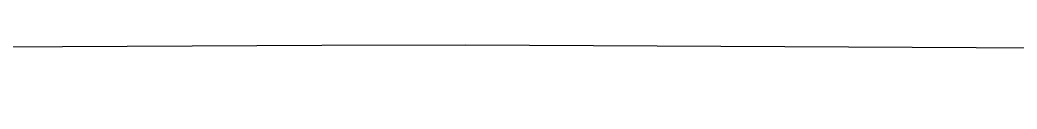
# Model space of a CAD drawing. Header units: millimetres. Extents: x 1464389 to 1998638, y -29162 to 256806.
# Drawn here: x 1952921.2263 to 1952921.4801, y 188646 to 188646.0101 of the extents above; entities that cross this region are included whole.
import ezdxf

# ---------------------------------------------------------------- set-up
doc = ezdxf.new("R2010")
doc.units = ezdxf.units.MM
doc.header["$LTSCALE"] = 15
doc.layers.add('Furnitures', color=7, linetype='Continuous', lineweight=25, true_color=0x753b00)

# ---------------------------------------------------------------- blocks, each defined once
blk = doc.blocks.new('soket')
at = {"layer": 'Furnitures'}
for p, q in [((37524.060787, -27144.303895), (37523.880718, -27144.304874)), ((37524.064327, -27144.303911), (37524.060787, -27144.303895)), ((37524.244495, -27144.304715), (37524.064327, -27144.303911))]:
    blk.add_line(p, q, dxfattribs=at)

msp = doc.modelspace()

# ---------------------------------------------------------------- linework, layer by layer
at = {"layer": 'Furnitures'}
for p, q in [((1952919.43843, 188646.00165), (1952921.30313, 188646.00997)), ((1952919.43843, 188646.00165), (1952921.30313, 188646.00997)), ((1952919.43843, 188646.00165), (1952921.30313, 188646.00997)), ((1952919.43843, 188646.00165), (1952921.30313, 188646.00997)), ((1952919.43843, 188646.00165), (1952921.30313, 188646.00997)), ((1952919.43843, 188646.00165), (1952921.30313, 188646.00997)), ((1952919.43843, 188646.00165), (1952921.30313, 188646.00997)), ((1952919.43843, 188646.00165), (1952921.30313, 188646.00997)), ((1952919.43843, 188646.00165), (1952921.30313, 188646.00997)), ((1952919.43843, 188646.00165), (1952921.30313, 188646.00997)), ((1952919.43843, 188646.00165), (1952921.30313, 188646.00997)), ((1952919.43843, 188646.00165), (1952921.30313, 188646.00997)), ((1952919.43843, 188646.00165), (1952921.30313, 188646.00997)), ((1952919.43843, 188646.00165), (1952921.30313, 188646.00997)), ((1952919.43843, 188646.00165), (1952921.30313, 188646.00997)), ((1952919.43843, 188646.00165), (1952921.30313, 188646.00997)), ((1952919.43843, 188646.00165), (1952921.30313, 188646.00997)), ((1952919.43843, 188646.00165), (1952921.30313, 188646.00997)), ((1952919.43843, 188646.00165), (1952921.30313, 188646.00997)), ((1952919.43843, 188646.00165), (1952921.30313, 188646.00997)), ((1952919.43843, 188646.00165), (1952921.30313, 188646.00997)), ((1952919.43843, 188646.00165), (1952921.30313, 188646.00997)), ((1952919.43843, 188646.00165), (1952921.30313, 188646.00997)), ((1952919.43843, 188646.00165), (1952921.30313, 188646.00997)), ((1952919.43843, 188646.00165), (1952921.30313, 188646.00997)), ((1952919.43843, 188646.00165), (1952921.30313, 188646.00997)), ((1952919.43843, 188646.00165), (1952921.30313, 188646.00997)), ((1952919.43843, 188646.00165), (1952921.30313, 188646.00997)), ((1952919.43843, 188646.00165), (1952921.30313, 188646.00997)), ((1952919.43843, 188646.00165), (1952921.30313, 188646.00997)), ((1952919.43843, 188646.00165), (1952921.30313, 188646.00997)), ((1952919.43843, 188646.00165), (1952921.30313, 188646.00997)), ((1952919.43843, 188646.00165), (1952921.30313, 188646.00997)), ((1952919.43843, 188646.00165), (1952921.30313, 188646.00997)), ((1952919.43843, 188646.00165), (1952921.30313, 188646.00997)), ((1952919.43843, 188646.00165), (1952921.30313, 188646.00997)), ((1952919.43843, 188646.00165), (1952921.30313, 188646.00997)), ((1952919.43843, 188646.00165), (1952921.30313, 188646.00997)), ((1952919.43843, 188646.00165), (1952921.30313, 188646.00997)), ((1952919.43843, 188646.00165), (1952921.30313, 188646.00997)), ((1952919.43843, 188646.00165), (1952921.30313, 188646.00997)), ((1952919.43843, 188646.00165), (1952921.30313, 188646.00997)), ((1952919.43843, 188646.00165), (1952921.30313, 188646.00997)), ((1952919.43843, 188646.00165), (1952921.30313, 188646.00997)), ((1952919.43843, 188646.00165), (1952921.30313, 188646.00997)), ((1952919.43843, 188646.00165), (1952921.30313, 188646.00997)), ((1952919.43843, 188646.00165), (1952921.30313, 188646.00997)), ((1952919.43843, 188646.00165), (1952921.30313, 188646.00997)), ((1952919.43843, 188646.00165), (1952921.30313, 188646.00997)), ((1952919.43843, 188646.00165), (1952921.30313, 188646.00997)), ((1952919.43843, 188646.00165), (1952921.30313, 188646.00997)), ((1952919.43843, 188646.00165), (1952921.30313, 188646.00997)), ((1952919.43843, 188646.00165), (1952921.30313, 188646.00997)), ((1952919.43843, 188646.00165), (1952921.30313, 188646.00997)), ((1952919.43843, 188646.00165), (1952921.30313, 188646.00997)), ((1952919.43843, 188646.00165), (1952921.30313, 188646.00997)), ((1952919.43843, 188646.00165), (1952921.30313, 188646.00997)), ((1952919.43843, 188646.00165), (1952921.30313, 188646.00997)), ((1952919.43843, 188646.00165), (1952921.30313, 188646.00997)), ((1952919.43843, 188646.00165), (1952921.30313, 188646.00997)), ((1952919.43843, 188646.00165), (1952921.30313, 188646.00997)), ((1952919.43843, 188646.00165), (1952921.30313, 188646.00997)), ((1952919.43843, 188646.00165), (1952921.30313, 188646.00997)), ((1952919.43843, 188646.00165), (1952921.30313, 188646.00997)), ((1952919.43843, 188646.00165), (1952921.30313, 188646.00997)), ((1952919.43843, 188646.00165), (1952921.30313, 188646.00997)), ((1952919.43843, 188646.00165), (1952921.30313, 188646.00997)), ((1952919.43843, 188646.00165), (1952921.30313, 188646.00997)), ((1952919.43843, 188646.00165), (1952921.30313, 188646.00997)), ((1952919.43843, 188646.00165), (1952921.30313, 188646.00997)), ((1952919.43843, 188646.00165), (1952921.30313, 188646.00997)), ((1952919.43843, 188646.00165), (1952921.30313, 188646.00997)), ((1952919.43843, 188646.00165), (1952921.30313, 188646.00997)), ((1952919.43843, 188646.00165), (1952921.30313, 188646.00997)), ((1952919.43843, 188646.00165), (1952921.30313, 188646.00997)), ((1952919.43843, 188646.00165), (1952921.30313, 188646.00997)), ((1952919.43843, 188646.00165), (1952921.30313, 188646.00997)), ((1952919.43843, 188646.00165), (1952921.30313, 188646.00997)), ((1952919.43843, 188646.00165), (1952921.30313, 188646.00997)), ((1952919.43843, 188646.00165), (1952921.30313, 188646.00997)), ((1952919.43843, 188646.00165), (1952921.30313, 188646.00997)), ((1952919.43843, 188646.00165), (1952921.30313, 188646.00997)), ((1952919.43843, 188646.00165), (1952921.30313, 188646.00997)), ((1952919.43843, 188646.00165), (1952921.30313, 188646.00997)), ((1952919.43843, 188646.00165), (1952921.30313, 188646.00997)), ((1952919.43843, 188646.00165), (1952921.30313, 188646.00997)), ((1952919.43843, 188646.00165), (1952921.30313, 188646.00997)), ((1952919.43843, 188646.00165), (1952921.30313, 188646.00997)), ((1952919.43843, 188646.00165), (1952921.30313, 188646.00997)), ((1952919.43843, 188646.00165), (1952921.30313, 188646.00997)), ((1952919.43843, 188646.00165), (1952921.30313, 188646.00997)), ((1952919.43843, 188646.00165), (1952921.30313, 188646.00997)), ((1952919.43843, 188646.00165), (1952921.30313, 188646.00997)), ((1952919.43843, 188646.00165), (1952921.30313, 188646.00997)), ((1952919.43843, 188646.00165), (1952921.30313, 188646.00997)), ((1952919.43843, 188646.00165), (1952921.30313, 188646.00997)), ((1952919.43843, 188646.00165), (1952921.30313, 188646.00997)), ((1952919.43843, 188646.00165), (1952921.30313, 188646.00997)), ((1952919.43843, 188646.00165), (1952921.30313, 188646.00997)), ((1952919.43843, 188646.00165), (1952921.30313, 188646.00997)), ((1952919.43843, 188646.00165), (1952921.30313, 188646.00997)), ((1952919.43843, 188646.00165), (1952921.30313, 188646.00997)), ((1952919.43843, 188646.00165), (1952921.30313, 188646.00997)), ((1952919.43843, 188646.00165), (1952921.30313, 188646.00997)), ((1952919.43843, 188646.00165), (1952921.30313, 188646.00997)), ((1952919.43843, 188646.00165), (1952921.30313, 188646.00997)), ((1952919.43843, 188646.00165), (1952921.30313, 188646.00997)), ((1952919.43843, 188646.00165), (1952921.30313, 188646.00997)), ((1952919.43843, 188646.00165), (1952921.30313, 188646.00997)), ((1952919.43843, 188646.00165), (1952921.30313, 188646.00997)), ((1952919.43843, 188646.00165), (1952921.30313, 188646.00997)), ((1952919.43843, 188646.00165), (1952921.30313, 188646.00997)), ((1952919.43843, 188646.00165), (1952921.30313, 188646.00997)), ((1952919.43843, 188646.00165), (1952921.30313, 188646.00997)), ((1952919.43843, 188646.00165), (1952921.30313, 188646.00997)), ((1952919.43843, 188646.00165), (1952921.30313, 188646.00997)), ((1952919.43843, 188646.00165), (1952921.30313, 188646.00997)), ((1952919.43843, 188646.00165), (1952921.30313, 188646.00997)), ((1952919.43843, 188646.00165), (1952921.30313, 188646.00997)), ((1952919.43843, 188646.00165), (1952921.30313, 188646.00997)), ((1952919.43843, 188646.00165), (1952921.30313, 188646.00997)), ((1952919.43843, 188646.00165), (1952921.30313, 188646.00997)), ((1952919.43843, 188646.00165), (1952921.30313, 188646.00997)), ((1952919.43843, 188646.00165), (1952921.30313, 188646.00997)), ((1952919.43843, 188646.00165), (1952921.30313, 188646.00997)), ((1952919.43843, 188646.00165), (1952921.30313, 188646.00997)), ((1952919.43843, 188646.00165), (1952921.30313, 188646.00997)), ((1952919.43843, 188646.00165), (1952921.30313, 188646.00997)), ((1952919.43843, 188646.00165), (1952921.30313, 188646.00997)), ((1952919.43843, 188646.00165), (1952921.30313, 188646.00997)), ((1952919.43843, 188646.00165), (1952921.30313, 188646.00997)), ((1952919.43843, 188646.00165), (1952921.30313, 188646.00997)), ((1952919.43843, 188646.00165), (1952921.30313, 188646.00997)), ((1952919.43843, 188646.00165), (1952921.30313, 188646.00997)), ((1952919.43843, 188646.00165), (1952921.30313, 188646.00997)), ((1952919.43843, 188646.00165), (1952921.30313, 188646.00997)), ((1952919.43843, 188646.00165), (1952921.30313, 188646.00997)), ((1952919.43843, 188646.00165), (1952921.30313, 188646.00997)), ((1952919.43843, 188646.00165), (1952921.30313, 188646.00997)), ((1952919.43843, 188646.00165), (1952921.30313, 188646.00997)), ((1952919.43843, 188646.00165), (1952921.30313, 188646.00997)), ((1952919.43843, 188646.00165), (1952921.30313, 188646.00997)), ((1952919.43843, 188646.00165), (1952921.30313, 188646.00997)), ((1952919.43843, 188646.00165), (1952921.30313, 188646.00997)), ((1952919.43843, 188646.00165), (1952921.30313, 188646.00997)), ((1952919.43843, 188646.00165), (1952921.30313, 188646.00997)), ((1952919.43843, 188646.00165), (1952921.30313, 188646.00997)), ((1952919.43843, 188646.00165), (1952921.30313, 188646.00997)), ((1952919.43843, 188646.00165), (1952921.30313, 188646.00997)), ((1952919.43843, 188646.00165), (1952921.30313, 188646.00997)), ((1952919.43843, 188646.00165), (1952921.30313, 188646.00997)), ((1952919.43843, 188646.00165), (1952921.30313, 188646.00997)), ((1952919.43843, 188646.00165), (1952921.30313, 188646.00997)), ((1952919.43843, 188646.00165), (1952921.30313, 188646.00997)), ((1952919.43843, 188646.00165), (1952921.30313, 188646.00997)), ((1952919.43843, 188646.00165), (1952921.30313, 188646.00997)), ((1952919.43843, 188646.00165), (1952921.30313, 188646.00997)), ((1952919.43843, 188646.00165), (1952921.30313, 188646.00997)), ((1952919.43843, 188646.00165), (1952921.30313, 188646.00997)), ((1952919.43843, 188646.00165), (1952921.30313, 188646.00997)), ((1952919.43843, 188646.00165), (1952921.30313, 188646.00997)), ((1952919.43843, 188646.00165), (1952921.30313, 188646.00997)), ((1952919.43843, 188646.00165), (1952921.30313, 188646.00997)), ((1952919.43843, 188646.00165), (1952921.30313, 188646.00997)), ((1952919.43843, 188646.00165), (1952921.30313, 188646.00997)), ((1952919.43843, 188646.00165), (1952921.30313, 188646.00997)), ((1952919.43843, 188646.00165), (1952921.30313, 188646.00997)), ((1952919.43843, 188646.00165), (1952921.30313, 188646.00997)), ((1952919.43843, 188646.00165), (1952921.30313, 188646.00997)), ((1952919.43843, 188646.00165), (1952921.30313, 188646.00997)), ((1952919.43843, 188646.00165), (1952921.30313, 188646.00997)), ((1952919.43843, 188646.00165), (1952921.30313, 188646.00997)), ((1952919.43843, 188646.00165), (1952921.30313, 188646.00997)), ((1952919.43843, 188646.00165), (1952921.30313, 188646.00997)), ((1952919.43843, 188646.00165), (1952921.30313, 188646.00997)), ((1952919.43843, 188646.00165), (1952921.30313, 188646.00997)), ((1952919.43843, 188646.00165), (1952921.30313, 188646.00997)), ((1952919.43843, 188646.00165), (1952921.30313, 188646.00997)), ((1952919.43843, 188646.00165), (1952921.30313, 188646.00997)), ((1952919.43843, 188646.00165), (1952921.30313, 188646.00997)), ((1952919.43843, 188646.00165), (1952921.30313, 188646.00997)), ((1952919.43843, 188646.00165), (1952921.30313, 188646.00997)), ((1952919.43843, 188646.00165), (1952921.30313, 188646.00997)), ((1952919.43843, 188646.00165), (1952921.30313, 188646.00997)), ((1952919.43843, 188646.00165), (1952921.30313, 188646.00997)), ((1952919.43843, 188646.00165), (1952921.30313, 188646.00997)), ((1952919.43843, 188646.00165), (1952921.30313, 188646.00997)), ((1952919.43843, 188646.00165), (1952921.30313, 188646.00997)), ((1952919.43843, 188646.00165), (1952921.30313, 188646.00997)), ((1952919.43843, 188646.00165), (1952921.30313, 188646.00997)), ((1952919.43843, 188646.00165), (1952921.30313, 188646.00997)), ((1952919.43843, 188646.00165), (1952921.30313, 188646.00997)), ((1952919.43843, 188646.00165), (1952921.30313, 188646.00997)), ((1952919.43843, 188646.00165), (1952921.30313, 188646.00997)), ((1952919.43843, 188646.00165), (1952921.30313, 188646.00997)), ((1952919.43843, 188646.00165), (1952921.30313, 188646.00997)), ((1952919.43843, 188646.00165), (1952921.30313, 188646.00997)), ((1952919.43843, 188646.00165), (1952921.30313, 188646.00997)), ((1952919.43843, 188646.00165), (1952921.30313, 188646.00997)), ((1952919.43843, 188646.00165), (1952921.30313, 188646.00997)), ((1952919.43843, 188646.00165), (1952921.30313, 188646.00997)), ((1952919.43843, 188646.00165), (1952921.30313, 188646.00997)), ((1952919.43843, 188646.00165), (1952921.30313, 188646.00997)), ((1952919.43843, 188646.00165), (1952921.30313, 188646.00997)), ((1952919.43843, 188646.00165), (1952921.30313, 188646.00997)), ((1952919.43843, 188646.00165), (1952921.30313, 188646.00997)), ((1952919.43843, 188646.00165), (1952921.30313, 188646.00997)), ((1952919.43843, 188646.00165), (1952921.30313, 188646.00997)), ((1952919.43843, 188646.00165), (1952921.30313, 188646.00997)), ((1952919.43843, 188646.00165), (1952921.30313, 188646.00997)), ((1952919.43843, 188646.00165), (1952921.30313, 188646.00997)), ((1952919.43843, 188646.00165), (1952921.30313, 188646.00997)), ((1952919.43843, 188646.00165), (1952921.30313, 188646.00997)), ((1952919.43843, 188646.00165), (1952921.30313, 188646.00997)), ((1952919.43843, 188646.00165), (1952921.30313, 188646.00997)), ((1952919.43843, 188646.00165), (1952921.30313, 188646.00997)), ((1952919.43843, 188646.00165), (1952921.30313, 188646.00997)), ((1952919.43843, 188646.00165), (1952921.30313, 188646.00997)), ((1952919.43843, 188646.00165), (1952921.30313, 188646.00997)), ((1952919.43843, 188646.00165), (1952921.30313, 188646.00997)), ((1952919.43843, 188646.00165), (1952921.30313, 188646.00997)), ((1952919.43843, 188646.00165), (1952921.30313, 188646.00997)), ((1952919.43843, 188646.00165), (1952921.30313, 188646.00997)), ((1952919.43843, 188646.00165), (1952921.30313, 188646.00997)), ((1952919.43843, 188646.00165), (1952921.30313, 188646.00997)), ((1952919.43843, 188646.00165), (1952921.30313, 188646.00997)), ((1952919.43843, 188646.00165), (1952921.30313, 188646.00997)), ((1952919.43843, 188646.00165), (1952921.30313, 188646.00997)), ((1952919.43843, 188646.00165), (1952921.30313, 188646.00997)), ((1952919.43843, 188646.00165), (1952921.30313, 188646.00997)), ((1952919.43843, 188646.00165), (1952921.30313, 188646.00997)), ((1952919.43843, 188646.00165), (1952921.30313, 188646.00997)), ((1952919.43843, 188646.00165), (1952921.30313, 188646.00997)), ((1952919.43843, 188646.00165), (1952921.30313, 188646.00997)), ((1952919.43843, 188646.00165), (1952921.30313, 188646.00997)), ((1952921.30313, 188646.00997), (1952921.33976, 188646.01013)), ((1952921.30313, 188646.00997), (1952921.33976, 188646.01013)), ((1952921.30313, 188646.00997), (1952921.33976, 188646.01013)), ((1952921.30313, 188646.00997), (1952921.33976, 188646.01013)), ((1952921.30313, 188646.00997), (1952921.33976, 188646.01013)), ((1952921.30313, 188646.00997), (1952921.33976, 188646.01013)), ((1952921.30313, 188646.00997), (1952921.33976, 188646.01013)), ((1952921.30313, 188646.00997), (1952921.33976, 188646.01013)), ((1952921.30313, 188646.00997), (1952921.33976, 188646.01013)), ((1952921.30313, 188646.00997), (1952921.33976, 188646.01013)), ((1952921.30313, 188646.00997), (1952921.33976, 188646.01013)), ((1952921.30313, 188646.00997), (1952921.33976, 188646.01013)), ((1952921.30313, 188646.00997), (1952921.33976, 188646.01013)), ((1952921.30313, 188646.00997), (1952921.33976, 188646.01013)), ((1952921.30313, 188646.00997), (1952921.33976, 188646.01013)), ((1952921.30313, 188646.00997), (1952921.33976, 188646.01013)), ((1952921.30313, 188646.00997), (1952921.33976, 188646.01013)), ((1952921.30313, 188646.00997), (1952921.33976, 188646.01013)), ((1952921.30313, 188646.00997), (1952921.33976, 188646.01013)), ((1952921.30313, 188646.00997), (1952921.33976, 188646.01013)), ((1952921.30313, 188646.00997), (1952921.33976, 188646.01013)), ((1952921.30313, 188646.00997), (1952921.33976, 188646.01013)), ((1952921.30313, 188646.00997), (1952921.33976, 188646.01013)), ((1952921.30313, 188646.00997), (1952921.33976, 188646.01013)), ((1952921.30313, 188646.00997), (1952921.33976, 188646.01013)), ((1952921.30313, 188646.00997), (1952921.33976, 188646.01013)), ((1952921.30313, 188646.00997), (1952921.33976, 188646.01013)), ((1952921.30313, 188646.00997), (1952921.33976, 188646.01013)), ((1952921.30313, 188646.00997), (1952921.33976, 188646.01013)), ((1952921.30313, 188646.00997), (1952921.33976, 188646.01013)), ((1952921.30313, 188646.00997), (1952921.33976, 188646.01013)), ((1952921.30313, 188646.00997), (1952921.33976, 188646.01013)), ((1952921.30313, 188646.00997), (1952921.33976, 188646.01013)), ((1952921.30313, 188646.00997), (1952921.33976, 188646.01013)), ((1952921.30313, 188646.00997), (1952921.33976, 188646.01013)), ((1952921.30313, 188646.00997), (1952921.33976, 188646.01013)), ((1952921.30313, 188646.00997), (1952921.33976, 188646.01013)), ((1952921.30313, 188646.00997), (1952921.33976, 188646.01013)), ((1952921.30313, 188646.00997), (1952921.33976, 188646.01013)), ((1952921.30313, 188646.00997), (1952921.33976, 188646.01013)), ((1952921.30313, 188646.00997), (1952921.33976, 188646.01013)), ((1952921.30313, 188646.00997), (1952921.33976, 188646.01013)), ((1952921.30313, 188646.00997), (1952921.33976, 188646.01013)), ((1952921.30313, 188646.00997), (1952921.33976, 188646.01013)), ((1952921.30313, 188646.00997), (1952921.33976, 188646.01013)), ((1952921.30313, 188646.00997), (1952921.33976, 188646.01013)), ((1952921.30313, 188646.00997), (1952921.33976, 188646.01013)), ((1952921.30313, 188646.00997), (1952921.33976, 188646.01013)), ((1952921.30313, 188646.00997), (1952921.33976, 188646.01013)), ((1952921.30313, 188646.00997), (1952921.33976, 188646.01013)), ((1952921.30313, 188646.00997), (1952921.33976, 188646.01013)), ((1952921.30313, 188646.00997), (1952921.33976, 188646.01013)), ((1952921.30313, 188646.00997), (1952921.33976, 188646.01013)), ((1952921.30313, 188646.00997), (1952921.33976, 188646.01013)), ((1952921.30313, 188646.00997), (1952921.33976, 188646.01013)), ((1952921.30313, 188646.00997), (1952921.33976, 188646.01013)), ((1952921.30313, 188646.00997), (1952921.33976, 188646.01013)), ((1952921.30313, 188646.00997), (1952921.33976, 188646.01013)), ((1952921.30313, 188646.00997), (1952921.33976, 188646.01013)), ((1952921.30313, 188646.00997), (1952921.33976, 188646.01013)), ((1952921.30313, 188646.00997), (1952921.33976, 188646.01013)), ((1952921.30313, 188646.00997), (1952921.33976, 188646.01013)), ((1952921.30313, 188646.00997), (1952921.33976, 188646.01013)), ((1952921.30313, 188646.00997), (1952921.33976, 188646.01013)), ((1952921.30313, 188646.00997), (1952921.33976, 188646.01013)), ((1952921.30313, 188646.00997), (1952921.33976, 188646.01013)), ((1952921.30313, 188646.00997), (1952921.33976, 188646.01013)), ((1952921.30313, 188646.00997), (1952921.33976, 188646.01013)), ((1952921.30313, 188646.00997), (1952921.33976, 188646.01013)), ((1952921.30313, 188646.00997), (1952921.33976, 188646.01013)), ((1952921.30313, 188646.00997), (1952921.33976, 188646.01013)), ((1952921.30313, 188646.00997), (1952921.33976, 188646.01013)), ((1952921.30313, 188646.00997), (1952921.33976, 188646.01013)), ((1952921.30313, 188646.00997), (1952921.33976, 188646.01013)), ((1952921.30313, 188646.00997), (1952921.33976, 188646.01013)), ((1952921.30313, 188646.00997), (1952921.33976, 188646.01013)), ((1952921.30313, 188646.00997), (1952921.33976, 188646.01013)), ((1952921.30313, 188646.00997), (1952921.33976, 188646.01013)), ((1952921.30313, 188646.00997), (1952921.33976, 188646.01013)), ((1952921.30313, 188646.00997), (1952921.33976, 188646.01013)), ((1952921.30313, 188646.00997), (1952921.33976, 188646.01013)), ((1952921.30313, 188646.00997), (1952921.33976, 188646.01013)), ((1952921.30313, 188646.00997), (1952921.33976, 188646.01013)), ((1952921.30313, 188646.00997), (1952921.33976, 188646.01013)), ((1952921.30313, 188646.00997), (1952921.33976, 188646.01013)), ((1952921.30313, 188646.00997), (1952921.33976, 188646.01013)), ((1952921.30313, 188646.00997), (1952921.33976, 188646.01013)), ((1952921.30313, 188646.00997), (1952921.33976, 188646.01013)), ((1952921.30313, 188646.00997), (1952921.33976, 188646.01013)), ((1952921.30313, 188646.00997), (1952921.33976, 188646.01013)), ((1952921.30313, 188646.00997), (1952921.33976, 188646.01013)), ((1952921.30313, 188646.00997), (1952921.33976, 188646.01013)), ((1952921.30313, 188646.00997), (1952921.33976, 188646.01013)), ((1952921.30313, 188646.00997), (1952921.33976, 188646.01013)), ((1952921.30313, 188646.00997), (1952921.33976, 188646.01013)), ((1952921.30313, 188646.00997), (1952921.33976, 188646.01013)), ((1952921.30313, 188646.00997), (1952921.33976, 188646.01013)), ((1952921.30313, 188646.00997), (1952921.33976, 188646.01013)), ((1952921.30313, 188646.00997), (1952921.33976, 188646.01013)), ((1952921.30313, 188646.00997), (1952921.33976, 188646.01013)), ((1952921.30313, 188646.00997), (1952921.33976, 188646.01013)), ((1952921.30313, 188646.00997), (1952921.33976, 188646.01013)), ((1952921.30313, 188646.00997), (1952921.33976, 188646.01013)), ((1952921.30313, 188646.00997), (1952921.33976, 188646.01013)), ((1952921.30313, 188646.00997), (1952921.33976, 188646.01013)), ((1952921.30313, 188646.00997), (1952921.33976, 188646.01013)), ((1952921.30313, 188646.00997), (1952921.33976, 188646.01013)), ((1952921.30313, 188646.00997), (1952921.33976, 188646.01013)), ((1952921.30313, 188646.00997), (1952921.33976, 188646.01013)), ((1952921.30313, 188646.00997), (1952921.33976, 188646.01013)), ((1952921.30313, 188646.00997), (1952921.33976, 188646.01013)), ((1952921.30313, 188646.00997), (1952921.33976, 188646.01013)), ((1952921.30313, 188646.00997), (1952921.33976, 188646.01013)), ((1952921.30313, 188646.00997), (1952921.33976, 188646.01013)), ((1952921.30313, 188646.00997), (1952921.33976, 188646.01013)), ((1952921.30313, 188646.00997), (1952921.33976, 188646.01013)), ((1952921.30313, 188646.00997), (1952921.33976, 188646.01013)), ((1952921.30313, 188646.00997), (1952921.33976, 188646.01013)), ((1952921.30313, 188646.00997), (1952921.33976, 188646.01013)), ((1952921.30313, 188646.00997), (1952921.33976, 188646.01013)), ((1952921.30313, 188646.00997), (1952921.33976, 188646.01013)), ((1952921.30313, 188646.00997), (1952921.33976, 188646.01013)), ((1952921.30313, 188646.00997), (1952921.33976, 188646.01013)), ((1952921.30313, 188646.00997), (1952921.33976, 188646.01013)), ((1952921.30313, 188646.00997), (1952921.33976, 188646.01013)), ((1952921.30313, 188646.00997), (1952921.33976, 188646.01013)), ((1952921.30313, 188646.00997), (1952921.33976, 188646.01013)), ((1952921.30313, 188646.00997), (1952921.33976, 188646.01013)), ((1952921.30313, 188646.00997), (1952921.33976, 188646.01013)), ((1952921.30313, 188646.00997), (1952921.33976, 188646.01013)), ((1952921.30313, 188646.00997), (1952921.33976, 188646.01013)), ((1952921.30313, 188646.00997), (1952921.33976, 188646.01013)), ((1952921.30313, 188646.00997), (1952921.33976, 188646.01013)), ((1952921.30313, 188646.00997), (1952921.33976, 188646.01013)), ((1952921.30313, 188646.00997), (1952921.33976, 188646.01013)), ((1952921.30313, 188646.00997), (1952921.33976, 188646.01013)), ((1952921.30313, 188646.00997), (1952921.33976, 188646.01013)), ((1952921.30313, 188646.00997), (1952921.33976, 188646.01013)), ((1952921.30313, 188646.00997), (1952921.33976, 188646.01013)), ((1952921.30313, 188646.00997), (1952921.33976, 188646.01013)), ((1952921.30313, 188646.00997), (1952921.33976, 188646.01013)), ((1952921.30313, 188646.00997), (1952921.33976, 188646.01013)), ((1952921.30313, 188646.00997), (1952921.33976, 188646.01013)), ((1952921.30313, 188646.00997), (1952921.33976, 188646.01013)), ((1952921.30313, 188646.00997), (1952921.33976, 188646.01013)), ((1952921.30313, 188646.00997), (1952921.33976, 188646.01013)), ((1952921.30313, 188646.00997), (1952921.33976, 188646.01013)), ((1952921.30313, 188646.00997), (1952921.33976, 188646.01013)), ((1952921.30313, 188646.00997), (1952921.33976, 188646.01013)), ((1952921.30313, 188646.00997), (1952921.33976, 188646.01013)), ((1952921.30313, 188646.00997), (1952921.33976, 188646.01013)), ((1952921.30313, 188646.00997), (1952921.33976, 188646.01013)), ((1952921.30313, 188646.00997), (1952921.33976, 188646.01013)), ((1952921.30313, 188646.00997), (1952921.33976, 188646.01013)), ((1952921.30313, 188646.00997), (1952921.33976, 188646.01013)), ((1952921.30313, 188646.00997), (1952921.33976, 188646.01013)), ((1952921.30313, 188646.00997), (1952921.33976, 188646.01013)), ((1952921.30313, 188646.00997), (1952921.33976, 188646.01013)), ((1952921.30313, 188646.00997), (1952921.33976, 188646.01013)), ((1952921.30313, 188646.00997), (1952921.33976, 188646.01013)), ((1952921.30313, 188646.00997), (1952921.33976, 188646.01013)), ((1952921.30313, 188646.00997), (1952921.33976, 188646.01013)), ((1952921.30313, 188646.00997), (1952921.33976, 188646.01013)), ((1952921.30313, 188646.00997), (1952921.33976, 188646.01013)), ((1952921.30313, 188646.00997), (1952921.33976, 188646.01013)), ((1952921.30313, 188646.00997), (1952921.33976, 188646.01013)), ((1952921.30313, 188646.00997), (1952921.33976, 188646.01013)), ((1952921.30313, 188646.00997), (1952921.33976, 188646.01013)), ((1952921.30313, 188646.00997), (1952921.33976, 188646.01013)), ((1952921.30313, 188646.00997), (1952921.33976, 188646.01013)), ((1952921.30313, 188646.00997), (1952921.33976, 188646.01013)), ((1952921.30313, 188646.00997), (1952921.33976, 188646.01013)), ((1952921.30313, 188646.00997), (1952921.33976, 188646.01013)), ((1952921.30313, 188646.00997), (1952921.33976, 188646.01013)), ((1952921.30313, 188646.00997), (1952921.33976, 188646.01013)), ((1952921.30313, 188646.00997), (1952921.33976, 188646.01013)), ((1952921.30313, 188646.00997), (1952921.33976, 188646.01013)), ((1952921.30313, 188646.00997), (1952921.33976, 188646.01013)), ((1952921.30313, 188646.00997), (1952921.33976, 188646.01013)), ((1952921.30313, 188646.00997), (1952921.33976, 188646.01013)), ((1952921.30313, 188646.00997), (1952921.33976, 188646.01013)), ((1952921.30313, 188646.00997), (1952921.33976, 188646.01013)), ((1952921.30313, 188646.00997), (1952921.33976, 188646.01013)), ((1952921.30313, 188646.00997), (1952921.33976, 188646.01013)), ((1952921.30313, 188646.00997), (1952921.33976, 188646.01013)), ((1952921.30313, 188646.00997), (1952921.33976, 188646.01013)), ((1952921.30313, 188646.00997), (1952921.33976, 188646.01013)), ((1952921.30313, 188646.00997), (1952921.33976, 188646.01013)), ((1952921.30313, 188646.00997), (1952921.33976, 188646.01013)), ((1952921.30313, 188646.00997), (1952921.33976, 188646.01013)), ((1952921.30313, 188646.00997), (1952921.33976, 188646.01013)), ((1952921.30313, 188646.00997), (1952921.33976, 188646.01013)), ((1952921.30313, 188646.00997), (1952921.33976, 188646.01013)), ((1952921.30313, 188646.00997), (1952921.33976, 188646.01013)), ((1952921.30313, 188646.00997), (1952921.33976, 188646.01013)), ((1952921.30313, 188646.00997), (1952921.33976, 188646.01013)), ((1952921.30313, 188646.00997), (1952921.33976, 188646.01013)), ((1952921.30313, 188646.00997), (1952921.33976, 188646.01013)), ((1952921.30313, 188646.00997), (1952921.33976, 188646.01013)), ((1952921.30313, 188646.00997), (1952921.33976, 188646.01013)), ((1952921.30313, 188646.00997), (1952921.33976, 188646.01013)), ((1952921.30313, 188646.00997), (1952921.33976, 188646.01013)), ((1952921.30313, 188646.00997), (1952921.33976, 188646.01013)), ((1952921.30313, 188646.00997), (1952921.33976, 188646.01013)), ((1952921.30313, 188646.00997), (1952921.33976, 188646.01013)), ((1952921.30313, 188646.00997), (1952921.33976, 188646.01013)), ((1952921.30313, 188646.00997), (1952921.33976, 188646.01013)), ((1952921.30313, 188646.00997), (1952921.33976, 188646.01013)), ((1952921.30313, 188646.00997), (1952921.33976, 188646.01013)), ((1952921.30313, 188646.00997), (1952921.33976, 188646.01013)), ((1952921.30313, 188646.00997), (1952921.33976, 188646.01013)), ((1952921.30313, 188646.00997), (1952921.33976, 188646.01013)), ((1952921.30313, 188646.00997), (1952921.33976, 188646.01013)), ((1952921.30313, 188646.00997), (1952921.33976, 188646.01013)), ((1952921.30313, 188646.00997), (1952921.33976, 188646.01013)), ((1952921.30313, 188646.00997), (1952921.33976, 188646.01013)), ((1952921.30313, 188646.00997), (1952921.33976, 188646.01013)), ((1952921.30313, 188646.00997), (1952921.33976, 188646.01013)), ((1952921.30313, 188646.00997), (1952921.33976, 188646.01013)), ((1952921.30313, 188646.00997), (1952921.33976, 188646.01013)), ((1952921.30313, 188646.00997), (1952921.33976, 188646.01013)), ((1952921.30313, 188646.00997), (1952921.33976, 188646.01013)), ((1952921.30313, 188646.00997), (1952921.33976, 188646.01013)), ((1952921.30313, 188646.00997), (1952921.33976, 188646.01013)), ((1952921.30313, 188646.00997), (1952921.33976, 188646.01013)), ((1952921.30313, 188646.00997), (1952921.33976, 188646.01013)), ((1952921.30313, 188646.00997), (1952921.33976, 188646.01013)), ((1952921.30313, 188646.00997), (1952921.33976, 188646.01013)), ((1952921.30313, 188646.00997), (1952921.33976, 188646.01013)), ((1952921.30313, 188646.00997), (1952921.33976, 188646.01013)), ((1952921.30313, 188646.00997), (1952921.33976, 188646.01013)), ((1952921.30313, 188646.00997), (1952921.33976, 188646.01013)), ((1952921.30313, 188646.00997), (1952921.33976, 188646.01013)), ((1952921.30313, 188646.00997), (1952921.33976, 188646.01013)), ((1952921.30313, 188646.00997), (1952921.33976, 188646.01013)), ((1952921.33976, 188646.01013), (1952923.20343, 188646)), ((1952921.33976, 188646.01013), (1952923.20343, 188646)), ((1952921.33976, 188646.01013), (1952923.20343, 188646)), ((1952921.33976, 188646.01013), (1952923.20343, 188646)), ((1952921.33976, 188646.01013), (1952923.20343, 188646)), ((1952921.33976, 188646.01013), (1952923.20343, 188646)), ((1952921.33976, 188646.01013), (1952923.20343, 188646)), ((1952921.33976, 188646.01013), (1952923.20343, 188646)), ((1952921.33976, 188646.01013), (1952923.20343, 188646)), ((1952921.33976, 188646.01013), (1952923.20343, 188646)), ((1952921.33976, 188646.01013), (1952923.20343, 188646)), ((1952921.33976, 188646.01013), (1952923.20343, 188646)), ((1952921.33976, 188646.01013), (1952923.20343, 188646)), ((1952921.33976, 188646.01013), (1952923.20343, 188646)), ((1952921.33976, 188646.01013), (1952923.20343, 188646)), ((1952921.33976, 188646.01013), (1952923.20343, 188646)), ((1952921.33976, 188646.01013), (1952923.20343, 188646)), ((1952921.33976, 188646.01013), (1952923.20343, 188646)), ((1952921.33976, 188646.01013), (1952923.20343, 188646)), ((1952921.33976, 188646.01013), (1952923.20343, 188646)), ((1952921.33976, 188646.01013), (1952923.20343, 188646)), ((1952921.33976, 188646.01013), (1952923.20343, 188646)), ((1952921.33976, 188646.01013), (1952923.20343, 188646)), ((1952921.33976, 188646.01013), (1952923.20343, 188646)), ((1952921.33976, 188646.01013), (1952923.20343, 188646)), ((1952921.33976, 188646.01013), (1952923.20343, 188646)), ((1952921.33976, 188646.01013), (1952923.20343, 188646)), ((1952921.33976, 188646.01013), (1952923.20343, 188646)), ((1952921.33976, 188646.01013), (1952923.20343, 188646)), ((1952921.33976, 188646.01013), (1952923.20343, 188646)), ((1952921.33976, 188646.01013), (1952923.20343, 188646)), ((1952921.33976, 188646.01013), (1952923.20343, 188646)), ((1952921.33976, 188646.01013), (1952923.20343, 188646)), ((1952921.33976, 188646.01013), (1952923.20343, 188646)), ((1952921.33976, 188646.01013), (1952923.20343, 188646)), ((1952921.33976, 188646.01013), (1952923.20343, 188646)), ((1952921.33976, 188646.01013), (1952923.20343, 188646)), ((1952921.33976, 188646.01013), (1952923.20343, 188646)), ((1952921.33976, 188646.01013), (1952923.20343, 188646)), ((1952921.33976, 188646.01013), (1952923.20343, 188646)), ((1952921.33976, 188646.01013), (1952923.20343, 188646)), ((1952921.33976, 188646.01013), (1952923.20343, 188646)), ((1952921.33976, 188646.01013), (1952923.20343, 188646)), ((1952921.33976, 188646.01013), (1952923.20343, 188646)), ((1952921.33976, 188646.01013), (1952923.20343, 188646)), ((1952921.33976, 188646.01013), (1952923.20343, 188646)), ((1952921.33976, 188646.01013), (1952923.20343, 188646)), ((1952921.33976, 188646.01013), (1952923.20343, 188646)), ((1952921.33976, 188646.01013), (1952923.20343, 188646)), ((1952921.33976, 188646.01013), (1952923.20343, 188646)), ((1952921.33976, 188646.01013), (1952923.20343, 188646)), ((1952921.33976, 188646.01013), (1952923.20343, 188646)), ((1952921.33976, 188646.01013), (1952923.20343, 188646)), ((1952921.33976, 188646.01013), (1952923.20343, 188646)), ((1952921.33976, 188646.01013), (1952923.20343, 188646)), ((1952921.33976, 188646.01013), (1952923.20343, 188646)), ((1952921.33976, 188646.01013), (1952923.20343, 188646)), ((1952921.33976, 188646.01013), (1952923.20343, 188646)), ((1952921.33976, 188646.01013), (1952923.20343, 188646)), ((1952921.33976, 188646.01013), (1952923.20343, 188646)), ((1952921.33976, 188646.01013), (1952923.20343, 188646)), ((1952921.33976, 188646.01013), (1952923.20343, 188646)), ((1952921.33976, 188646.01013), (1952923.20343, 188646)), ((1952921.33976, 188646.01013), (1952923.20343, 188646)), ((1952921.33976, 188646.01013), (1952923.20343, 188646)), ((1952921.33976, 188646.01013), (1952923.20343, 188646)), ((1952921.33976, 188646.01013), (1952923.20343, 188646)), ((1952921.33976, 188646.01013), (1952923.20343, 188646)), ((1952921.33976, 188646.01013), (1952923.20343, 188646)), ((1952921.33976, 188646.01013), (1952923.20343, 188646)), ((1952921.33976, 188646.01013), (1952923.20343, 188646)), ((1952921.33976, 188646.01013), (1952923.20343, 188646)), ((1952921.33976, 188646.01013), (1952923.20343, 188646)), ((1952921.33976, 188646.01013), (1952923.20343, 188646)), ((1952921.33976, 188646.01013), (1952923.20343, 188646)), ((1952921.33976, 188646.01013), (1952923.20343, 188646)), ((1952921.33976, 188646.01013), (1952923.20343, 188646)), ((1952921.33976, 188646.01013), (1952923.20343, 188646)), ((1952921.33976, 188646.01013), (1952923.20343, 188646)), ((1952921.33976, 188646.01013), (1952923.20343, 188646)), ((1952921.33976, 188646.01013), (1952923.20343, 188646)), ((1952921.33976, 188646.01013), (1952923.20343, 188646)), ((1952921.33976, 188646.01013), (1952923.20343, 188646)), ((1952921.33976, 188646.01013), (1952923.20343, 188646)), ((1952921.33976, 188646.01013), (1952923.20343, 188646)), ((1952921.33976, 188646.01013), (1952923.20343, 188646)), ((1952921.33976, 188646.01013), (1952923.20343, 188646)), ((1952921.33976, 188646.01013), (1952923.20343, 188646)), ((1952921.33976, 188646.01013), (1952923.20343, 188646)), ((1952921.33976, 188646.01013), (1952923.20343, 188646)), ((1952921.33976, 188646.01013), (1952923.20343, 188646)), ((1952921.33976, 188646.01013), (1952923.20343, 188646)), ((1952921.33976, 188646.01013), (1952923.20343, 188646)), ((1952921.33976, 188646.01013), (1952923.20343, 188646)), ((1952921.33976, 188646.01013), (1952923.20343, 188646)), ((1952921.33976, 188646.01013), (1952923.20343, 188646)), ((1952921.33976, 188646.01013), (1952923.20343, 188646)), ((1952921.33976, 188646.01013), (1952923.20343, 188646)), ((1952921.33976, 188646.01013), (1952923.20343, 188646)), ((1952921.33976, 188646.01013), (1952923.20343, 188646)), ((1952921.33976, 188646.01013), (1952923.20343, 188646)), ((1952921.33976, 188646.01013), (1952923.20343, 188646)), ((1952921.33976, 188646.01013), (1952923.20343, 188646)), ((1952921.33976, 188646.01013), (1952923.20343, 188646)), ((1952921.33976, 188646.01013), (1952923.20343, 188646)), ((1952921.33976, 188646.01013), (1952923.20343, 188646)), ((1952921.33976, 188646.01013), (1952923.20343, 188646)), ((1952921.33976, 188646.01013), (1952923.20343, 188646)), ((1952921.33976, 188646.01013), (1952923.20343, 188646)), ((1952921.33976, 188646.01013), (1952923.20343, 188646)), ((1952921.33976, 188646.01013), (1952923.20343, 188646)), ((1952921.33976, 188646.01013), (1952923.20343, 188646)), ((1952921.33976, 188646.01013), (1952923.20343, 188646)), ((1952921.33976, 188646.01013), (1952923.20343, 188646)), ((1952921.33976, 188646.01013), (1952923.20343, 188646)), ((1952921.33976, 188646.01013), (1952923.20343, 188646)), ((1952921.33976, 188646.01013), (1952923.20343, 188646)), ((1952921.33976, 188646.01013), (1952923.20343, 188646)), ((1952921.33976, 188646.01013), (1952923.20343, 188646)), ((1952921.33976, 188646.01013), (1952923.20343, 188646)), ((1952921.33976, 188646.01013), (1952923.20343, 188646)), ((1952921.33976, 188646.01013), (1952923.20343, 188646)), ((1952921.33976, 188646.01013), (1952923.20343, 188646)), ((1952921.33976, 188646.01013), (1952923.20343, 188646)), ((1952921.33976, 188646.01013), (1952923.20343, 188646)), ((1952921.33976, 188646.01013), (1952923.20343, 188646)), ((1952921.33976, 188646.01013), (1952923.20343, 188646)), ((1952921.33976, 188646.01013), (1952923.20343, 188646)), ((1952921.33976, 188646.01013), (1952923.20343, 188646)), ((1952921.33976, 188646.01013), (1952923.20343, 188646)), ((1952921.33976, 188646.01013), (1952923.20343, 188646)), ((1952921.33976, 188646.01013), (1952923.20343, 188646)), ((1952921.33976, 188646.01013), (1952923.20343, 188646)), ((1952921.33976, 188646.01013), (1952923.20343, 188646)), ((1952921.33976, 188646.01013), (1952923.20343, 188646)), ((1952921.33976, 188646.01013), (1952923.20343, 188646)), ((1952921.33976, 188646.01013), (1952923.20343, 188646)), ((1952921.33976, 188646.01013), (1952923.20343, 188646)), ((1952921.33976, 188646.01013), (1952923.20343, 188646)), ((1952921.33976, 188646.01013), (1952923.20343, 188646)), ((1952921.33976, 188646.01013), (1952923.20343, 188646)), ((1952921.33976, 188646.01013), (1952923.20343, 188646)), ((1952921.33976, 188646.01013), (1952923.20343, 188646)), ((1952921.33976, 188646.01013), (1952923.20343, 188646)), ((1952921.33976, 188646.01013), (1952923.20343, 188646)), ((1952921.33976, 188646.01013), (1952923.20343, 188646)), ((1952921.33976, 188646.01013), (1952923.20343, 188646)), ((1952921.33976, 188646.01013), (1952923.20343, 188646)), ((1952921.33976, 188646.01013), (1952923.20343, 188646)), ((1952921.33976, 188646.01013), (1952923.20343, 188646)), ((1952921.33976, 188646.01013), (1952923.20343, 188646)), ((1952921.33976, 188646.01013), (1952923.20343, 188646)), ((1952921.33976, 188646.01013), (1952923.20343, 188646)), ((1952921.33976, 188646.01013), (1952923.20343, 188646)), ((1952921.33976, 188646.01013), (1952923.20343, 188646)), ((1952921.33976, 188646.01013), (1952923.20343, 188646)), ((1952921.33976, 188646.01013), (1952923.20343, 188646)), ((1952921.33976, 188646.01013), (1952923.20343, 188646)), ((1952921.33976, 188646.01013), (1952923.20343, 188646)), ((1952921.33976, 188646.01013), (1952923.20343, 188646)), ((1952921.33976, 188646.01013), (1952923.20343, 188646)), ((1952921.33976, 188646.01013), (1952923.20343, 188646)), ((1952921.33976, 188646.01013), (1952923.20343, 188646)), ((1952921.33976, 188646.01013), (1952923.20343, 188646)), ((1952921.33976, 188646.01013), (1952923.20343, 188646)), ((1952921.33976, 188646.01013), (1952923.20343, 188646)), ((1952921.33976, 188646.01013), (1952923.20343, 188646)), ((1952921.33976, 188646.01013), (1952923.20343, 188646)), ((1952921.33976, 188646.01013), (1952923.20343, 188646)), ((1952921.33976, 188646.01013), (1952923.20343, 188646)), ((1952921.33976, 188646.01013), (1952923.20343, 188646)), ((1952921.33976, 188646.01013), (1952923.20343, 188646)), ((1952921.33976, 188646.01013), (1952923.20343, 188646)), ((1952921.33976, 188646.01013), (1952923.20343, 188646)), ((1952921.33976, 188646.01013), (1952923.20343, 188646)), ((1952921.33976, 188646.01013), (1952923.20343, 188646)), ((1952921.33976, 188646.01013), (1952923.20343, 188646)), ((1952921.33976, 188646.01013), (1952923.20343, 188646)), ((1952921.33976, 188646.01013), (1952923.20343, 188646)), ((1952921.33976, 188646.01013), (1952923.20343, 188646)), ((1952921.33976, 188646.01013), (1952923.20343, 188646)), ((1952921.33976, 188646.01013), (1952923.20343, 188646)), ((1952921.33976, 188646.01013), (1952923.20343, 188646)), ((1952921.33976, 188646.01013), (1952923.20343, 188646)), ((1952921.33976, 188646.01013), (1952923.20343, 188646)), ((1952921.33976, 188646.01013), (1952923.20343, 188646)), ((1952921.33976, 188646.01013), (1952923.20343, 188646)), ((1952921.33976, 188646.01013), (1952923.20343, 188646)), ((1952921.33976, 188646.01013), (1952923.20343, 188646)), ((1952921.33976, 188646.01013), (1952923.20343, 188646)), ((1952921.33976, 188646.01013), (1952923.20343, 188646)), ((1952921.33976, 188646.01013), (1952923.20343, 188646)), ((1952921.33976, 188646.01013), (1952923.20343, 188646)), ((1952921.33976, 188646.01013), (1952923.20343, 188646)), ((1952921.33976, 188646.01013), (1952923.20343, 188646)), ((1952921.33976, 188646.01013), (1952923.20343, 188646)), ((1952921.33976, 188646.01013), (1952923.20343, 188646)), ((1952921.33976, 188646.01013), (1952923.20343, 188646)), ((1952921.33976, 188646.01013), (1952923.20343, 188646)), ((1952921.33976, 188646.01013), (1952923.20343, 188646)), ((1952921.33976, 188646.01013), (1952923.20343, 188646)), ((1952921.33976, 188646.01013), (1952923.20343, 188646)), ((1952921.33976, 188646.01013), (1952923.20343, 188646)), ((1952921.33976, 188646.01013), (1952923.20343, 188646)), ((1952921.33976, 188646.01013), (1952923.20343, 188646)), ((1952921.33976, 188646.01013), (1952923.20343, 188646)), ((1952921.33976, 188646.01013), (1952923.20343, 188646)), ((1952921.33976, 188646.01013), (1952923.20343, 188646)), ((1952921.33976, 188646.01013), (1952923.20343, 188646)), ((1952921.33976, 188646.01013), (1952923.20343, 188646)), ((1952921.33976, 188646.01013), (1952923.20343, 188646)), ((1952921.33976, 188646.01013), (1952923.20343, 188646)), ((1952921.33976, 188646.01013), (1952923.20343, 188646)), ((1952921.33976, 188646.01013), (1952923.20343, 188646)), ((1952921.33976, 188646.01013), (1952923.20343, 188646)), ((1952921.33976, 188646.01013), (1952923.20343, 188646)), ((1952921.33976, 188646.01013), (1952923.20343, 188646)), ((1952921.33976, 188646.01013), (1952923.20343, 188646)), ((1952921.33976, 188646.01013), (1952923.20343, 188646)), ((1952921.33976, 188646.01013), (1952923.20343, 188646)), ((1952921.33976, 188646.01013), (1952923.20343, 188646)), ((1952921.33976, 188646.01013), (1952923.20343, 188646)), ((1952921.33976, 188646.01013), (1952923.20343, 188646)), ((1952921.33976, 188646.01013), (1952923.20343, 188646)), ((1952921.33976, 188646.01013), (1952923.20343, 188646)), ((1952921.33976, 188646.01013), (1952923.20343, 188646)), ((1952921.33976, 188646.01013), (1952923.20343, 188646)), ((1952921.33976, 188646.01013), (1952923.20343, 188646)), ((1952921.33976, 188646.01013), (1952923.20343, 188646)), ((1952921.33976, 188646.01013), (1952923.20343, 188646)), ((1952921.33976, 188646.01013), (1952923.20343, 188646)), ((1952921.33976, 188646.01013), (1952923.20343, 188646)), ((1952921.33976, 188646.01013), (1952923.20343, 188646)), ((1952921.33976, 188646.01013), (1952923.20343, 188646)), ((1952921.33976, 188646.01013), (1952923.20343, 188646))]:
    msp.add_line(p, q, dxfattribs=at)

# ---------------------------------------------------------------- block references
at = {"layer": 'Furnitures', "xscale": -10.34977498599392, "yscale": 10.34977498599392, "zscale": 10.34977498599392}
msp.add_blockref('soket', (2341286.92547, 469583.4476), dxfattribs=at)

doc.saveas('drawing.dxf')
